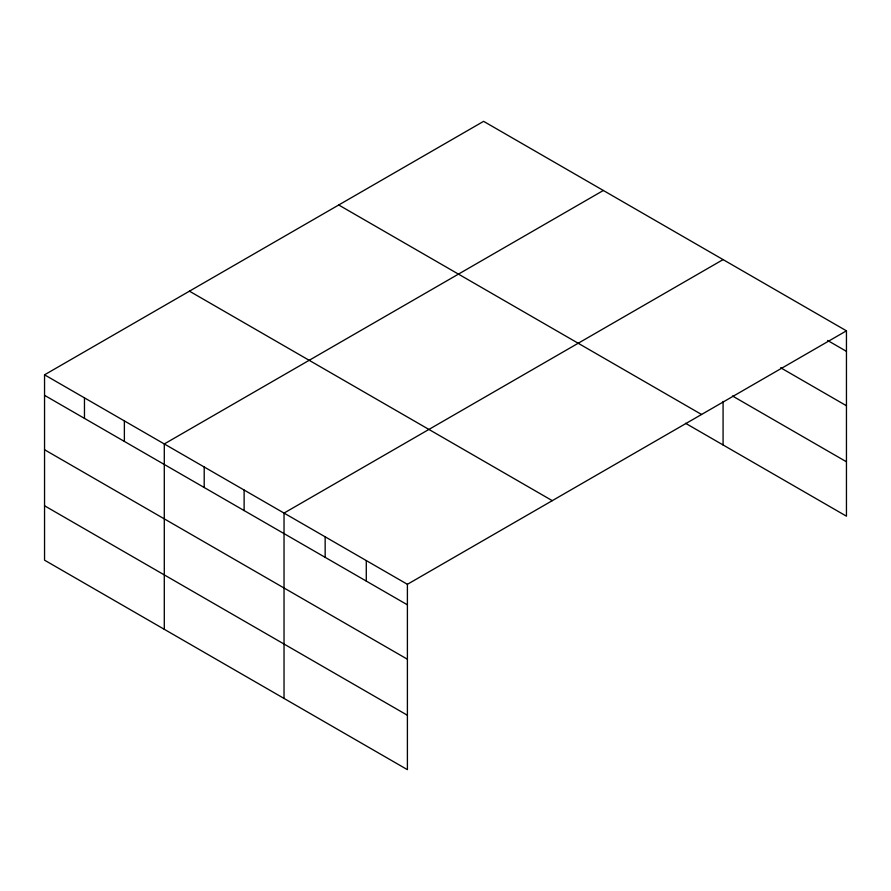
<?xml version="1.0" encoding="UTF-8"?>
<svg xmlns="http://www.w3.org/2000/svg" width="891" height="891" viewBox="0 0 891 891"><rect width="100%" height="100%" fill="white"/><g stroke="black" fill="none" stroke-linecap="round" stroke-linejoin="round"><path stroke-width="1.34" d="M846.45 330.828L483.601 121.343L44.55 374.821L44.55 560.172L407.399 769.657L407.399 584.307L846.45 330.828L846.45 516.179L685.513 423.27M603.341 190.474L164.289 443.952L164.289 629.302M723.08 259.604L284.029 513.082L284.029 698.433M827.65 340.485L846.45 351.344M780.65 367.749L846.45 405.739M732.48 395.983L846.45 461.783M338.714 204.986L701.562 414.482M189.438 291.168L552.286 500.664M44.55 374.821L407.399 584.307M44.55 395.337L407.399 604.822M44.55 449.732L407.399 659.217M44.55 505.776L407.399 715.261M723.08 401.44L723.08 444.954M366.279 560.573L366.279 581.077M325.159 536.827L325.159 557.343M244.123 490.039L244.123 510.554M204.206 466.995L204.206 487.511M124.372 420.908L124.372 441.424M84.467 397.865L84.467 418.38"/></g></svg>
